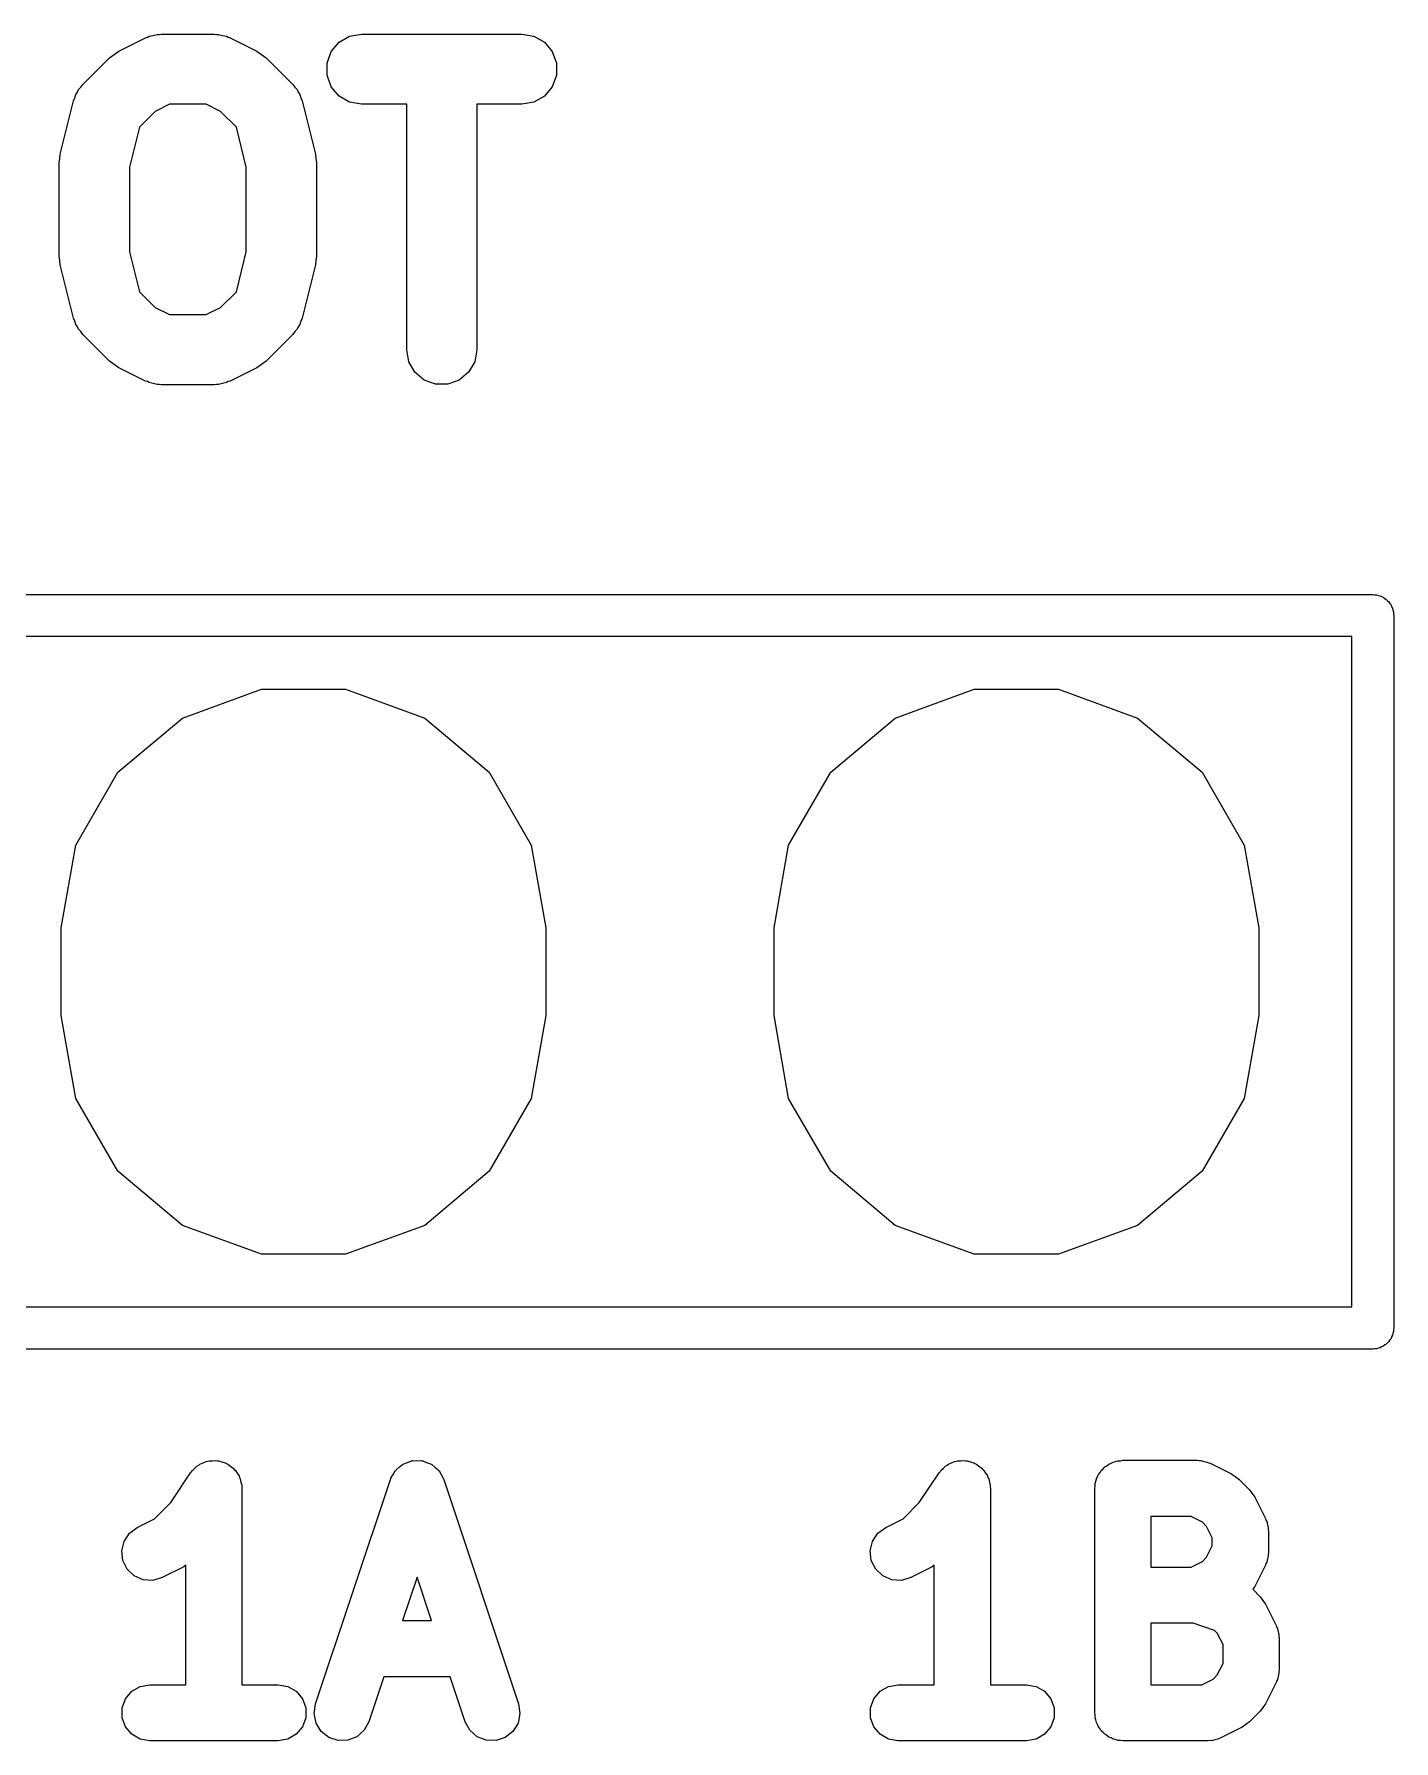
# Model space of a CAD drawing. Extents: x 10 to 287, y -200 to -10.
# Drawn here: x 93.73 to 98.58, y -43.67 to -37.59 of the extents above; entities that cross this region are included whole.
import ezdxf

# ---------------------------------------------------------------- set-up
doc = ezdxf.new("R2010")
doc.units = 0
doc.header["$MEASUREMENT"] = 0
doc.layers.add('BLACK', color=7, linetype='CONTINUOUS')

msp = doc.modelspace()

# ---------------------------------------------------------------- linework, layer by layer
at = {"layer": 'Black'}
for p, q in [((94.0312, -37.6482), (94.1265, -37.6006)), ((94.1265, -37.6006), (94.1334, -37.5985)), ((94.1334, -37.5985), (94.1396, -37.5949)), ((94.1396, -37.5949), (94.1541, -37.5924)), ((94.1541, -37.5924), (94.1681, -37.5882)), ((94.1681, -37.5882), (94.1753, -37.5886)), ((94.1753, -37.5886), (94.1824, -37.5874)), ((94.1824, -37.5874), (94.3729, -37.5874)), ((94.3729, -37.5874), (94.38, -37.5886)), ((94.38, -37.5886), (94.3871, -37.5882)), ((94.3871, -37.5882), (94.4012, -37.5924)), ((94.4012, -37.5924), (94.4156, -37.5949)), ((94.4156, -37.5949), (94.4219, -37.5985)), ((94.4219, -37.5985), (94.4288, -37.6006)), ((94.4288, -37.6006), (94.524, -37.6482)), ((94.8163, -37.6166), (94.8539, -37.5949)), ((94.8539, -37.5949), (94.8967, -37.5874)), ((94.8967, -37.5874), (95.4681, -37.5874)), ((95.4681, -37.5874), (95.5108, -37.5949)), ((95.5108, -37.5949), (95.5484, -37.6166)), ((93.9988, -37.6716), (94.0152, -37.6601)), ((94.0152, -37.6601), (94.0312, -37.6482)), ((94.524, -37.6482), (94.5401, -37.6601)), ((94.5401, -37.6601), (94.5565, -37.6716)), ((94.7736, -37.6907), (94.7884, -37.6499)), ((94.7884, -37.6499), (94.8163, -37.6166)), ((95.5484, -37.6166), (95.5763, -37.6499)), ((95.5763, -37.6499), (95.5912, -37.6907)), ((93.9035, -37.7668), (93.9988, -37.6716)), ((94.5565, -37.6716), (94.6517, -37.7668)), ((94.7736, -37.7341), (94.7736, -37.6907)), ((95.5912, -37.6907), (95.5912, -37.7341)), ((93.8843, -37.7943), (93.8883, -37.7853)), ((93.8883, -37.7853), (93.8966, -37.7767)), ((93.8966, -37.7767), (93.9035, -37.7668)), ((94.6517, -37.7668), (94.6586, -37.7767)), ((94.6586, -37.7767), (94.6669, -37.7853)), ((94.6669, -37.7853), (94.6709, -37.7943)), ((94.7884, -37.7749), (94.7736, -37.7341)), ((94.8163, -37.8081), (94.7884, -37.7749)), ((95.5763, -37.7749), (95.5484, -37.8081)), ((95.5912, -37.7341), (95.5763, -37.7749)), ((93.823, -38.0154), (93.8706, -37.8249)), ((93.8706, -37.8249), (93.8755, -37.814)), ((93.8755, -37.814), (93.8786, -37.8024)), ((93.8786, -37.8024), (93.8843, -37.7943)), ((94.2119, -37.8374), (94.1612, -37.8627)), ((94.3434, -37.8374), (94.2119, -37.8374)), ((94.3941, -37.8627), (94.3434, -37.8374)), ((94.6709, -37.7943), (94.6766, -37.8024)), ((94.6766, -37.8024), (94.6797, -37.814)), ((94.6797, -37.814), (94.6846, -37.8249)), ((94.6846, -37.8249), (94.7322, -38.0154)), ((94.8539, -37.8298), (94.8163, -37.8081)), ((94.8967, -37.8374), (94.8539, -37.8298)), ((95.0574, -37.8374), (94.8967, -37.8374)), ((95.0574, -38.7124), (95.0574, -37.8374)), ((95.4681, -37.8374), (95.3074, -37.8374)), ((95.3074, -37.8374), (95.3074, -38.7124)), ((95.5108, -37.8298), (95.4681, -37.8374)), ((95.5484, -37.8081), (95.5108, -37.8298)), ((94.1612, -37.8627), (94.1048, -37.9191)), ((94.4505, -37.9191), (94.3941, -37.8627)), ((94.1048, -37.9191), (94.0693, -38.0611)), ((94.486, -38.0611), (94.4505, -37.9191)), ((93.8219, -38.0307), (93.823, -38.0154)), ((94.7322, -38.0154), (94.7333, -38.0307)), ((93.8193, -38.0457), (93.8219, -38.0307)), ((93.8193, -38.379), (93.8193, -38.0457)), ((94.0693, -38.0611), (94.0693, -38.3637)), ((94.486, -38.3637), (94.486, -38.0611)), ((94.7333, -38.0307), (94.736, -38.0457)), ((94.736, -38.0457), (94.736, -38.379)), ((93.8219, -38.3941), (93.8193, -38.379)), ((94.0693, -38.3637), (94.1048, -38.5056)), ((94.4505, -38.5056), (94.486, -38.3637)), ((94.736, -38.379), (94.7333, -38.3941)), ((93.823, -38.4094), (93.8219, -38.3941)), ((93.8706, -38.5998), (93.823, -38.4094)), ((94.7322, -38.4094), (94.6846, -38.5998)), ((94.7333, -38.3941), (94.7322, -38.4094)), ((94.1048, -38.5056), (94.1612, -38.562)), ((94.3941, -38.562), (94.4505, -38.5056)), ((94.1612, -38.562), (94.2119, -38.5874)), ((94.3434, -38.5874), (94.3941, -38.562)), ((93.8755, -38.6108), (93.8706, -38.5998)), ((93.8786, -38.6224), (93.8755, -38.6108)), ((93.8843, -38.6305), (93.8786, -38.6224)), ((93.8883, -38.6395), (93.8843, -38.6305)), ((94.2119, -38.5874), (94.3434, -38.5874)), ((94.6709, -38.6305), (94.6669, -38.6395)), ((94.6766, -38.6224), (94.6709, -38.6305)), ((94.6797, -38.6108), (94.6766, -38.6224)), ((94.6846, -38.5998), (94.6797, -38.6108)), ((93.8966, -38.6481), (93.8883, -38.6395)), ((93.9035, -38.6579), (93.8966, -38.6481)), ((93.9988, -38.7531), (93.9035, -38.6579)), ((94.6517, -38.6579), (94.5565, -38.7531)), ((94.6586, -38.6481), (94.6517, -38.6579)), ((94.6669, -38.6395), (94.6586, -38.6481)), ((94.0152, -38.7646), (93.9988, -38.7531)), ((94.5565, -38.7531), (94.5401, -38.7646)), ((95.0649, -38.7551), (95.0574, -38.7124)), ((95.0866, -38.7927), (95.0649, -38.7551)), ((95.2998, -38.7551), (95.2781, -38.7927)), ((95.3074, -38.7124), (95.2998, -38.7551)), ((94.0312, -38.7766), (94.0152, -38.7646)), ((94.1265, -38.8242), (94.0312, -38.7766)), ((94.524, -38.7766), (94.4288, -38.8242)), ((94.5401, -38.7646), (94.524, -38.7766)), ((95.1199, -38.8206), (95.0866, -38.7927)), ((95.2781, -38.7927), (95.2449, -38.8206)), ((94.1334, -38.8262), (94.1265, -38.8242)), ((94.1396, -38.8298), (94.1334, -38.8262)), ((94.1541, -38.8324), (94.1396, -38.8298)), ((94.1681, -38.8366), (94.1541, -38.8324)), ((94.1753, -38.8361), (94.1681, -38.8366)), ((94.1824, -38.8374), (94.1753, -38.8361)), ((94.3729, -38.8374), (94.1824, -38.8374)), ((94.38, -38.8361), (94.3729, -38.8374)), ((94.3871, -38.8366), (94.38, -38.8361)), ((94.4012, -38.8324), (94.3871, -38.8366)), ((94.4156, -38.8298), (94.4012, -38.8324)), ((94.4219, -38.8262), (94.4156, -38.8298)), ((94.4288, -38.8242), (94.4219, -38.8262)), ((95.1607, -38.8355), (95.1199, -38.8206)), ((95.2041, -38.8355), (95.1607, -38.8355)), ((95.2449, -38.8206), (95.2041, -38.8355)), ((90.88, -39.585), (98.5, -39.585)), ((98.5, -39.585), (98.5065, -39.5861)), ((98.5065, -39.5861), (98.513, -39.5861)), ((98.513, -39.5861), (98.5192, -39.5884)), ((98.5192, -39.5884), (98.5257, -39.5895)), ((98.5257, -39.5895), (98.5313, -39.5928)), ((98.5313, -39.5928), (98.5375, -39.595)), ((98.5375, -39.595), (98.5425, -39.5993)), ((98.5425, -39.5993), (98.5482, -39.6025)), ((98.5482, -39.6025), (98.5524, -39.6076)), ((98.5524, -39.6076), (98.5575, -39.6118)), ((98.5575, -39.6118), (98.5607, -39.6175)), ((98.5607, -39.6175), (98.565, -39.6225)), ((98.565, -39.6225), (98.5672, -39.6287)), ((98.5672, -39.6287), (98.5705, -39.6343)), ((98.5705, -39.6343), (98.5716, -39.6408)), ((98.5716, -39.6408), (98.5739, -39.647)), ((98.5739, -39.647), (98.5739, -39.6535)), ((98.5739, -39.6535), (98.575, -39.66)), ((98.575, -39.66), (98.575, -42.2)), ((98.425, -39.735), (90.955, -39.735)), ((98.425, -42.125), (98.425, -39.735)), ((94.2582, -40.0258), (94.54, -39.9232)), ((94.54, -39.9232), (94.84, -39.9232)), ((94.84, -39.9232), (95.1218, -40.0258)), ((96.7982, -40.0258), (97.08, -39.9232)), ((97.08, -39.9232), (97.38, -39.9232)), ((97.38, -39.9232), (97.6618, -40.0258)), ((94.0284, -40.2186), (94.2582, -40.0258)), ((95.1218, -40.0258), (95.3516, -40.2186)), ((96.5684, -40.2186), (96.7982, -40.0258)), ((97.6618, -40.0258), (97.8916, -40.2186)), ((93.8785, -40.4783), (94.0284, -40.2186)), ((95.3516, -40.2186), (95.5015, -40.4783)), ((96.4185, -40.4783), (96.5684, -40.2186)), ((97.8916, -40.2186), (98.0415, -40.4783)), ((93.8264, -40.7737), (93.8785, -40.4783)), ((95.5015, -40.4783), (95.5536, -40.7737)), ((96.3664, -40.7737), (96.4185, -40.4783)), ((98.0415, -40.4783), (98.0936, -40.7737)), ((93.8264, -41.0863), (93.8264, -40.7737)), ((95.5536, -40.7737), (95.5536, -41.0863)), ((96.3664, -41.0863), (96.3664, -40.7737)), ((98.0936, -40.7737), (98.0936, -41.0863)), ((93.8785, -41.3817), (93.8264, -41.0863)), ((95.5536, -41.0863), (95.5015, -41.3817)), ((96.4185, -41.3817), (96.3664, -41.0863)), ((98.0936, -41.0863), (98.0415, -41.3817)), ((94.0284, -41.6414), (93.8785, -41.3817)), ((95.5015, -41.3817), (95.3516, -41.6414)), ((96.5684, -41.6414), (96.4185, -41.3817)), ((98.0415, -41.3817), (97.8916, -41.6414)), ((94.2582, -41.8342), (94.0284, -41.6414)), ((95.3516, -41.6414), (95.1218, -41.8342)), ((96.7982, -41.8342), (96.5684, -41.6414)), ((97.8916, -41.6414), (97.6618, -41.8342)), ((94.54, -41.9368), (94.2582, -41.8342)), ((95.1218, -41.8342), (94.84, -41.9368)), ((97.08, -41.9368), (96.7982, -41.8342)), ((97.6618, -41.8342), (97.38, -41.9368)), ((94.84, -41.9368), (94.54, -41.9368)), ((97.38, -41.9368), (97.08, -41.9368)), ((90.955, -42.125), (98.425, -42.125)), ((98.5705, -42.2257), (98.5672, -42.2313)), ((98.5716, -42.2192), (98.5705, -42.2257)), ((98.5739, -42.213), (98.5716, -42.2192)), ((98.575, -42.2), (98.5739, -42.2065)), ((98.5739, -42.2065), (98.5739, -42.213)), ((98.5, -42.275), (90.88, -42.275)), ((98.5065, -42.2739), (98.5, -42.275)), ((98.513, -42.2739), (98.5065, -42.2739)), ((98.5192, -42.2716), (98.513, -42.2739)), ((98.5257, -42.2705), (98.5192, -42.2716)), ((98.5313, -42.2672), (98.5257, -42.2705)), ((98.5375, -42.265), (98.5313, -42.2672)), ((98.5425, -42.2607), (98.5375, -42.265)), ((98.5482, -42.2575), (98.5425, -42.2607)), ((98.5524, -42.2524), (98.5482, -42.2575)), ((98.5575, -42.2482), (98.5524, -42.2524)), ((98.5607, -42.2425), (98.5575, -42.2482)), ((98.565, -42.2375), (98.5607, -42.2425)), ((98.5672, -42.2313), (98.565, -42.2375)), ((94.2874, -42.7164), (94.2912, -42.7124)), ((94.2912, -42.7124), (94.294, -42.7076)), ((94.294, -42.7076), (94.3031, -42.6999)), ((94.3031, -42.6999), (94.3114, -42.6913)), ((94.3114, -42.6913), (94.3163, -42.6888)), ((94.3163, -42.6888), (94.3206, -42.6852)), ((94.3206, -42.6852), (94.3318, -42.6812)), ((94.3318, -42.6812), (94.3425, -42.6759)), ((94.3425, -42.6759), (94.348, -42.6753)), ((94.348, -42.6753), (94.3532, -42.6734)), ((94.3532, -42.6734), (94.3652, -42.6734)), ((94.3652, -42.6734), (94.377, -42.672)), ((94.377, -42.672), (94.3824, -42.6734)), ((94.3824, -42.6734), (94.388, -42.6734)), ((94.388, -42.6734), (94.3992, -42.6774)), ((94.3992, -42.6774), (94.4108, -42.6803)), ((94.4108, -42.6803), (94.4154, -42.6833)), ((94.4154, -42.6833), (94.4206, -42.6852)), ((94.4206, -42.6852), (94.4297, -42.6929)), ((94.4297, -42.6929), (94.4397, -42.6995)), ((94.4397, -42.6995), (94.443, -42.704)), ((94.443, -42.704), (94.4472, -42.7076)), ((94.4472, -42.7076), (94.4532, -42.7179)), ((95.0092, -42.7226), (95.0162, -42.7097)), ((95.0162, -42.7097), (95.0182, -42.7078)), ((95.0182, -42.7078), (95.0197, -42.7055)), ((95.0197, -42.7055), (95.0312, -42.6964)), ((95.0312, -42.6964), (95.0421, -42.6866)), ((95.0421, -42.6866), (95.0447, -42.6856)), ((95.0447, -42.6856), (95.0469, -42.6839)), ((95.0469, -42.6839), (95.0608, -42.6793)), ((95.0608, -42.6793), (95.0744, -42.6739)), ((95.0744, -42.6739), (95.0772, -42.6738)), ((95.0772, -42.6738), (95.0798, -42.6729)), ((95.0798, -42.6729), (95.0945, -42.6733)), ((95.0945, -42.6733), (95.1092, -42.6729)), ((95.1092, -42.6729), (95.1118, -42.6738)), ((95.1118, -42.6738), (95.1145, -42.6739)), ((95.1145, -42.6739), (95.1282, -42.6793)), ((95.1282, -42.6793), (95.1421, -42.6839)), ((95.1421, -42.6839), (95.1443, -42.6856)), ((95.1443, -42.6856), (95.1469, -42.6866)), ((95.1469, -42.6866), (95.1578, -42.6964)), ((95.1578, -42.6964), (95.1693, -42.7055)), ((95.1693, -42.7055), (95.1708, -42.7078)), ((95.1708, -42.7078), (95.1728, -42.7097)), ((95.1728, -42.7097), (95.1798, -42.7226)), ((96.9544, -42.7164), (96.9582, -42.7124)), ((96.9582, -42.7124), (96.961, -42.7076)), ((96.961, -42.7076), (96.9701, -42.6999)), ((96.9701, -42.6999), (96.9784, -42.6913)), ((96.9784, -42.6913), (96.9834, -42.6888)), ((96.9834, -42.6888), (96.9876, -42.6852)), ((96.9876, -42.6852), (96.9988, -42.6812)), ((96.9988, -42.6812), (97.0095, -42.6759)), ((97.0095, -42.6759), (97.015, -42.6753)), ((97.015, -42.6753), (97.0202, -42.6734)), ((97.0202, -42.6734), (97.0322, -42.6734)), ((97.0322, -42.6734), (97.044, -42.672)), ((97.044, -42.672), (97.0494, -42.6734)), ((97.0494, -42.6734), (97.055, -42.6734)), ((97.055, -42.6734), (97.0662, -42.6774)), ((97.0662, -42.6774), (97.0778, -42.6803)), ((97.0778, -42.6803), (97.0824, -42.6833)), ((97.0824, -42.6833), (97.0876, -42.6852)), ((97.0876, -42.6852), (97.0967, -42.6929)), ((97.0967, -42.6929), (97.1067, -42.6995)), ((97.1067, -42.6995), (97.11, -42.704)), ((97.11, -42.704), (97.1142, -42.7076)), ((97.1142, -42.7076), (97.1202, -42.7179)), ((97.5281, -42.7151), (97.5325, -42.7076)), ((97.5325, -42.7076), (97.5392, -42.7019)), ((97.5392, -42.7019), (97.5448, -42.6952)), ((97.5448, -42.6952), (97.5524, -42.6909)), ((97.5524, -42.6909), (97.5591, -42.6852)), ((97.5591, -42.6852), (97.5673, -42.6822)), ((97.5673, -42.6822), (97.5749, -42.6779)), ((97.5749, -42.6779), (97.5835, -42.6763)), ((97.5835, -42.6763), (97.5917, -42.6734)), ((97.5917, -42.6734), (97.6005, -42.6734)), ((97.6005, -42.6734), (97.6091, -42.6718)), ((97.6091, -42.6718), (97.8758, -42.6718)), ((97.8758, -42.6718), (97.8815, -42.6728)), ((97.8815, -42.6728), (97.8872, -42.6725)), ((97.8872, -42.6725), (97.8985, -42.6758)), ((97.8985, -42.6758), (97.91, -42.6779)), ((97.91, -42.6779), (97.915, -42.6808)), ((97.915, -42.6808), (97.9205, -42.6824)), ((97.9205, -42.6824), (97.9967, -42.7205)), ((94.2167, -42.8224), (94.2874, -42.7164)), ((94.4532, -42.7179), (94.4603, -42.7275)), ((94.4603, -42.7275), (94.4618, -42.7328)), ((94.4618, -42.7328), (94.4646, -42.7376)), ((94.4646, -42.7376), (94.4667, -42.7494)), ((94.4667, -42.7494), (94.47, -42.7609)), ((94.47, -42.7609), (94.4696, -42.7664)), ((94.4696, -42.7664), (94.4706, -42.7719)), ((94.4706, -42.7719), (94.4706, -43.4719)), ((94.7329, -43.5403), (94.9996, -42.7402)), ((94.9996, -42.7402), (95.0009, -42.7378)), ((95.0009, -42.7378), (95.0015, -42.7351)), ((95.0015, -42.7351), (95.0092, -42.7226)), ((95.1798, -42.7226), (95.1875, -42.7351)), ((95.1875, -42.7351), (95.1881, -42.7378)), ((95.1881, -42.7378), (95.1894, -42.7402)), ((95.1894, -42.7402), (95.4561, -43.5403)), ((96.8837, -42.8224), (96.9544, -42.7164)), ((97.1202, -42.7179), (97.1273, -42.7275)), ((97.1273, -42.7275), (97.1288, -42.7328)), ((97.1288, -42.7328), (97.1316, -42.7376)), ((97.1316, -42.7376), (97.1337, -42.7494)), ((97.1337, -42.7494), (97.137, -42.7609)), ((97.137, -42.7609), (97.1366, -42.7664)), ((97.1366, -42.7664), (97.1376, -42.7719)), ((97.1376, -42.7719), (97.1376, -43.4719)), ((97.5091, -42.7719), (97.5106, -42.7632)), ((97.5091, -43.572), (97.5091, -42.7719)), ((97.5106, -42.7545), (97.5136, -42.7463)), ((97.5106, -42.7632), (97.5106, -42.7545)), ((97.5136, -42.7463), (97.5151, -42.7376)), ((97.5151, -42.7376), (97.5195, -42.7301)), ((97.5195, -42.7301), (97.5225, -42.7218)), ((97.5225, -42.7218), (97.5281, -42.7151)), ((97.9967, -42.7205), (98.0096, -42.7301)), ((98.0096, -42.7301), (98.0227, -42.7392)), ((98.0227, -42.7392), (98.0608, -42.7773)), ((94.159, -42.8802), (94.2167, -42.8224)), ((96.826, -42.8802), (96.8837, -42.8224)), ((98.0608, -42.7773), (98.07, -42.7905)), ((98.07, -42.7905), (98.0796, -42.8033)), ((98.0796, -42.8033), (98.1177, -42.8795)), ((94.0973, -42.911), (94.159, -42.8802)), ((96.7643, -42.911), (96.826, -42.8802)), ((97.7091, -42.8719), (97.7091, -43.0528)), ((97.8522, -42.8719), (97.7091, -42.8719)), ((97.8928, -42.8921), (97.8522, -42.8719)), ((97.9079, -42.9073), (97.8928, -42.8921)), ((98.1177, -42.8795), (98.1193, -42.885)), ((98.1193, -42.885), (98.1222, -42.89)), ((98.1222, -42.89), (98.1242, -42.9016)), ((94.0502, -42.9607), (94.0694, -42.9317)), ((94.0694, -42.9317), (94.0973, -42.911)), ((96.7172, -42.9607), (96.7364, -42.9317)), ((96.7364, -42.9317), (96.7643, -42.911)), ((97.9282, -42.9479), (97.9079, -42.9073)), ((97.9282, -42.9768), (97.9282, -42.9479)), ((98.1242, -42.9016), (98.1276, -42.9128)), ((98.1276, -42.9128), (98.1272, -42.9186)), ((98.1272, -42.9186), (98.1282, -42.9243)), ((98.1282, -42.9243), (98.1282, -43.0005)), ((94.0422, -42.9945), (94.0502, -42.9607)), ((94.0461, -43.029), (94.0422, -42.9945)), ((96.7092, -42.9945), (96.7172, -42.9607)), ((96.7131, -43.029), (96.7092, -42.9945)), ((97.8928, -43.0326), (97.9079, -43.0174)), ((97.9079, -43.0174), (97.9282, -42.9768)), ((98.1276, -43.0119), (98.1242, -43.0231)), ((98.1282, -43.0005), (98.1272, -43.0061)), ((98.1272, -43.0061), (98.1276, -43.0119)), ((94.0617, -43.06), (94.0461, -43.029)), ((94.0869, -43.0839), (94.0617, -43.06)), ((94.2629, -43.0518), (94.1867, -43.0899)), ((94.2706, -43.0461), (94.2629, -43.0518)), ((94.2706, -43.4719), (94.2706, -43.0461)), ((96.7287, -43.06), (96.7131, -43.029)), ((96.7539, -43.0839), (96.7287, -43.06)), ((96.9299, -43.0518), (96.8537, -43.0899)), ((96.9376, -43.0461), (96.9299, -43.0518)), ((96.9376, -43.4719), (96.9376, -43.0461)), ((97.7091, -43.0528), (97.8522, -43.0528)), ((97.8522, -43.0528), (97.8928, -43.0326)), ((98.1177, -43.0452), (98.0796, -43.1214)), ((98.1193, -43.0397), (98.1177, -43.0452)), ((98.1222, -43.0347), (98.1193, -43.0397)), ((98.1242, -43.0231), (98.1222, -43.0347)), ((94.1188, -43.0977), (94.0869, -43.0839)), ((94.1534, -43.0998), (94.1188, -43.0977)), ((94.1867, -43.0899), (94.1534, -43.0998)), ((95.0945, -43.0881), (95.0428, -43.2433)), ((95.1462, -43.2433), (95.0945, -43.0881)), ((96.7858, -43.0977), (96.7539, -43.0839)), ((96.8204, -43.0998), (96.7858, -43.0977)), ((96.8537, -43.0899), (96.8204, -43.0998)), ((98.0796, -43.1214), (98.0721, -43.1315)), ((98.0721, -43.1315), (98.0989, -43.1583)), ((98.0989, -43.1583), (98.1081, -43.1715)), ((98.1081, -43.1715), (98.1177, -43.1843)), ((98.1177, -43.1843), (98.1558, -43.2605)), ((95.0428, -43.2433), (95.1462, -43.2433)), ((97.7091, -43.2529), (97.7091, -43.4719)), ((97.8596, -43.2529), (97.7091, -43.2529)), ((97.9361, -43.2784), (97.8596, -43.2529)), ((98.1558, -43.2605), (98.1574, -43.266)), ((97.946, -43.2883), (97.9361, -43.2784)), ((97.9663, -43.3289), (97.946, -43.2883)), ((98.1574, -43.266), (98.1603, -43.271)), ((98.1603, -43.271), (98.1623, -43.2826)), ((98.1623, -43.2826), (98.1657, -43.2938)), ((98.1657, -43.2938), (98.1653, -43.2996)), ((98.1653, -43.2996), (98.1663, -43.3053)), ((98.1663, -43.3053), (98.1663, -43.4196)), ((97.9663, -43.3959), (97.9663, -43.3289)), ((94.9761, -43.4434), (94.9227, -43.6036)), ((95.2129, -43.4434), (94.9761, -43.4434)), ((95.2663, -43.6036), (95.2129, -43.4434)), ((97.9309, -43.4517), (97.946, -43.4365)), ((97.946, -43.4365), (97.9663, -43.3959)), ((98.1623, -43.4422), (98.1603, -43.4538)), ((98.1657, -43.431), (98.1623, -43.4422)), ((98.1663, -43.4196), (98.1653, -43.4252)), ((98.1653, -43.4252), (98.1657, -43.431)), ((94.0554, -43.5219), (94.0777, -43.4953)), ((94.0777, -43.4953), (94.1078, -43.478)), ((94.1078, -43.478), (94.142, -43.4719)), ((94.142, -43.4719), (94.2706, -43.4719)), ((94.4706, -43.4719), (94.5992, -43.4719)), ((94.5992, -43.4719), (94.6334, -43.478)), ((94.6334, -43.478), (94.6635, -43.4953)), ((94.6635, -43.4953), (94.6858, -43.5219)), ((96.7224, -43.5219), (96.7447, -43.4953)), ((96.7447, -43.4953), (96.7748, -43.478)), ((96.7748, -43.478), (96.809, -43.4719)), ((96.809, -43.4719), (96.9376, -43.4719)), ((97.1376, -43.4719), (97.2662, -43.4719)), ((97.2662, -43.4719), (97.3004, -43.478)), ((97.3004, -43.478), (97.3305, -43.4953)), ((97.3305, -43.4953), (97.3528, -43.5219)), ((97.7091, -43.4719), (97.8903, -43.4719)), ((97.8903, -43.4719), (97.9309, -43.4517)), ((98.1558, -43.4643), (98.1177, -43.5405)), ((98.1574, -43.4588), (98.1558, -43.4643)), ((98.1603, -43.4538), (98.1574, -43.4588)), ((94.0435, -43.5546), (94.0554, -43.5219)), ((94.0435, -43.5893), (94.0435, -43.5546)), ((94.6858, -43.5219), (94.6977, -43.5546)), ((94.6977, -43.5546), (94.6977, -43.5893)), ((94.7278, -43.5747), (94.7329, -43.5403)), ((95.4561, -43.5403), (95.4612, -43.5747)), ((96.7105, -43.5546), (96.7224, -43.5219)), ((96.7105, -43.5893), (96.7105, -43.5546)), ((97.3528, -43.5219), (97.3647, -43.5546)), ((97.3647, -43.5546), (97.3647, -43.5893)), ((98.1081, -43.5533), (98.0989, -43.5665)), ((98.1177, -43.5405), (98.1081, -43.5533)), ((94.0554, -43.622), (94.0435, -43.5893)), ((94.0777, -43.6486), (94.0554, -43.622)), ((94.6858, -43.622), (94.6635, -43.6486)), ((94.6977, -43.5893), (94.6858, -43.622)), ((94.7348, -43.6087), (94.7278, -43.5747)), ((94.753, -43.6383), (94.7348, -43.6087)), ((94.9227, -43.6036), (94.9061, -43.6341)), ((95.2829, -43.6341), (95.2663, -43.6036)), ((95.4542, -43.6087), (95.436, -43.6383)), ((95.4612, -43.5747), (95.4542, -43.6087)), ((96.7224, -43.622), (96.7105, -43.5893)), ((96.7447, -43.6486), (96.7224, -43.622)), ((97.3528, -43.622), (97.3305, -43.6486)), ((97.3647, -43.5893), (97.3528, -43.622)), ((97.5106, -43.5806), (97.5091, -43.572)), ((97.5106, -43.5893), (97.5106, -43.5806)), ((97.5136, -43.5975), (97.5106, -43.5893)), ((97.5151, -43.6062), (97.5136, -43.5975)), ((97.5195, -43.6137), (97.5151, -43.6062)), ((97.5225, -43.622), (97.5195, -43.6137)), ((97.5281, -43.6287), (97.5225, -43.622)), ((98.0348, -43.6233), (97.9586, -43.6614)), ((98.0477, -43.6137), (98.0348, -43.6233)), ((98.0608, -43.6046), (98.0477, -43.6137)), ((98.0989, -43.5665), (98.0608, -43.6046)), ((94.1078, -43.6659), (94.0777, -43.6486)), ((94.142, -43.672), (94.1078, -43.6659)), ((94.5992, -43.672), (94.142, -43.672)), ((94.6334, -43.6659), (94.5992, -43.672)), ((94.6635, -43.6486), (94.6334, -43.6659)), ((94.7802, -43.6599), (94.753, -43.6383)), ((94.8131, -43.6709), (94.7802, -43.6599)), ((94.8478, -43.6699), (94.8131, -43.6709)), ((94.8802, -43.6572), (94.8478, -43.6699)), ((94.9061, -43.6341), (94.8802, -43.6572)), ((95.3088, -43.6572), (95.2829, -43.6341)), ((95.3411, -43.6699), (95.3088, -43.6572)), ((95.3759, -43.6709), (95.3411, -43.6699)), ((95.4088, -43.6599), (95.3759, -43.6709)), ((95.436, -43.6383), (95.4088, -43.6599)), ((96.7748, -43.6659), (96.7447, -43.6486)), ((96.809, -43.672), (96.7748, -43.6659)), ((97.2662, -43.672), (96.809, -43.672)), ((97.3004, -43.6659), (97.2662, -43.672)), ((97.3305, -43.6486), (97.3004, -43.6659)), ((97.5325, -43.6362), (97.5281, -43.6287)), ((97.5392, -43.6419), (97.5325, -43.6362)), ((97.5448, -43.6486), (97.5392, -43.6419)), ((97.5524, -43.6529), (97.5448, -43.6486)), ((97.5591, -43.6586), (97.5524, -43.6529)), ((97.5673, -43.6616), (97.5591, -43.6586)), ((97.5749, -43.6659), (97.5673, -43.6616)), ((97.5835, -43.6674), (97.5749, -43.6659)), ((97.5917, -43.6704), (97.5835, -43.6674)), ((97.6005, -43.6704), (97.5917, -43.6704)), ((97.6091, -43.672), (97.6005, -43.6704)), ((97.9139, -43.672), (97.6091, -43.672)), ((97.9196, -43.671), (97.9139, -43.672)), ((97.9253, -43.6713), (97.9196, -43.671)), ((97.9366, -43.668), (97.9253, -43.6713)), ((97.9481, -43.6659), (97.9366, -43.668)), ((97.9531, -43.663), (97.9481, -43.6659)), ((97.9586, -43.6614), (97.9531, -43.663))]:
    msp.add_line(p, q, dxfattribs=at)

doc.saveas('drawing.dxf')
